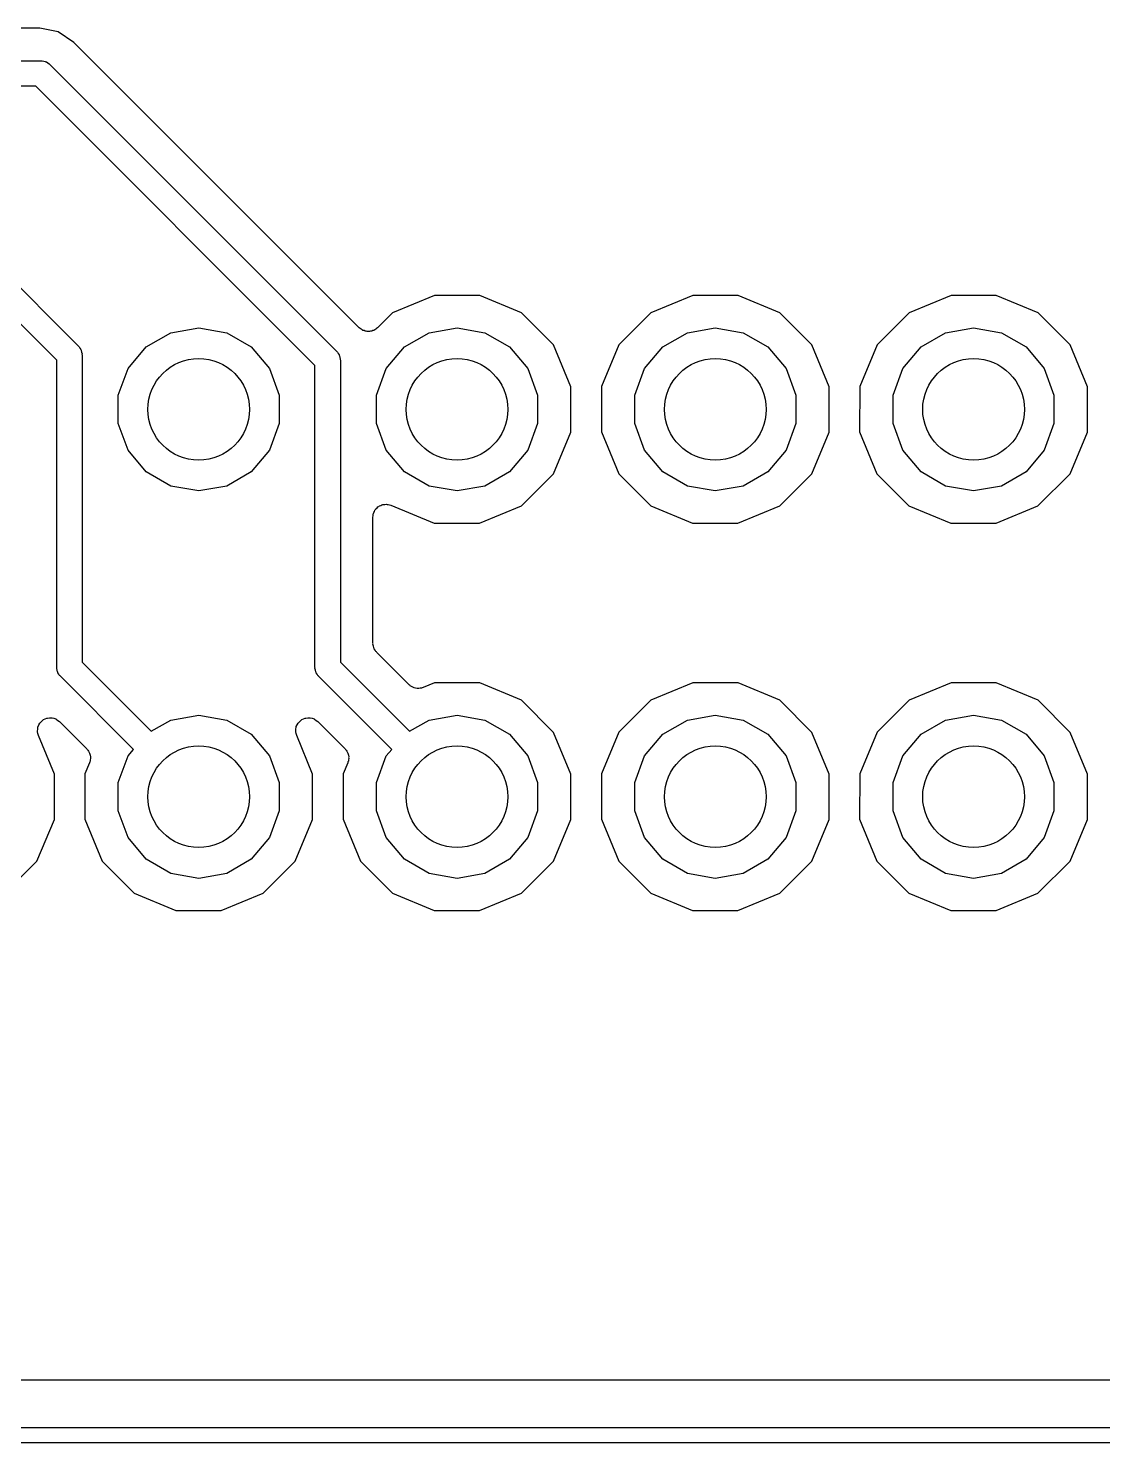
# Model space of a CAD drawing. Extents: x 25 to 125, y -125 to -25.
# Drawn here: x 43.59 to 54.16, y -125.08 to -111.16 of the extents above; entities that cross this region are included whole.
import ezdxf

# ---------------------------------------------------------------- set-up
doc = ezdxf.new("R2010")
doc.units = 0
doc.header["$MEASUREMENT"] = 0
doc.layers.add('BLACK', color=7, linetype='CONTINUOUS')

msp = doc.modelspace()

# ---------------------------------------------------------------- linework, layer by layer
at = {"layer": 'Black'}
for p, q in [((43.7009, -111.163), (40.3689, -111.163)), ((43.8827, -111.199), (43.7009, -111.163)), ((44.0369, -111.302), (43.8827, -111.199)), ((46.844, -114.109), (44.0369, -111.302)), ((40.1838, -111.483), (43.7134, -111.483)), ((43.7134, -111.483), (43.7188, -111.484)), ((43.7188, -111.484), (43.7243, -111.483)), ((43.7243, -111.483), (43.7401, -111.487)), ((43.7401, -111.487), (43.7562, -111.49)), ((43.7562, -111.49), (43.7609, -111.493)), ((43.7609, -111.493), (43.7662, -111.494)), ((43.7662, -111.494), (43.7796, -111.504)), ((43.7796, -111.504), (43.7937, -111.512)), ((43.7937, -111.512), (43.7973, -111.516)), ((43.7973, -111.516), (43.8018, -111.519)), ((43.8018, -111.519), (46.6212, -114.339)), ((43.6616, -111.733), (40.132, -111.733)), ((46.4078, -114.479), (43.6616, -111.733)), ((42.1762, -112.383), (44.0812, -114.288)), ((43.8678, -114.428), (42.036, -112.596)), ((47.5833, -113.791), (47.1715, -113.961)), ((48.0288, -113.791), (47.5833, -113.791)), ((48.4403, -113.962), (48.0288, -113.791)), ((50.1233, -113.791), (49.7115, -113.961)), ((50.5688, -113.791), (50.1233, -113.791)), ((50.9803, -113.962), (50.5688, -113.791)), ((52.6633, -113.791), (52.2515, -113.961)), ((53.1088, -113.791), (52.6633, -113.791)), ((53.5203, -113.962), (53.1088, -113.791)), ((47.1715, -113.961), (47.0235, -114.109)), ((48.7551, -114.278), (48.4403, -113.962)), ((49.7115, -113.961), (49.3961, -114.276)), ((51.2951, -114.278), (50.9803, -113.962)), ((52.2515, -113.961), (51.9361, -114.276)), ((53.8351, -114.278), (53.5203, -113.962)), ((44.7489, -114.296), (44.9904, -114.157)), ((44.9904, -114.157), (45.2651, -114.108)), ((45.2651, -114.108), (45.5397, -114.157)), ((45.5397, -114.157), (45.7813, -114.296)), ((46.853, -114.115), (46.844, -114.109)), ((46.8608, -114.123), (46.853, -114.115)), ((46.8709, -114.128), (46.8608, -114.123)), ((46.8801, -114.134), (46.8709, -114.128)), ((46.8908, -114.137), (46.8801, -114.134)), ((46.9008, -114.142), (46.8908, -114.137)), ((46.9119, -114.143), (46.9008, -114.142)), ((46.9227, -114.146), (46.9119, -114.143)), ((46.9337, -114.145), (46.9227, -114.146)), ((46.9447, -114.146), (46.9337, -114.145)), ((46.9555, -114.143), (46.9447, -114.146)), ((46.9666, -114.142), (46.9555, -114.143)), ((46.9766, -114.137), (46.9666, -114.142)), ((46.9873, -114.134), (46.9766, -114.137)), ((46.9965, -114.128), (46.9873, -114.134)), ((47.0066, -114.123), (46.9965, -114.128)), ((47.0144, -114.115), (47.0066, -114.123)), ((47.0235, -114.109), (47.0144, -114.115)), ((47.2889, -114.296), (47.5304, -114.157)), ((47.5304, -114.157), (47.8051, -114.108)), ((47.8051, -114.108), (48.0797, -114.157)), ((48.0797, -114.157), (48.3213, -114.296)), ((49.8289, -114.296), (50.0704, -114.157)), ((50.0704, -114.157), (50.3451, -114.108)), ((50.3451, -114.108), (50.6197, -114.157)), ((50.6197, -114.157), (50.8613, -114.296)), ((52.3689, -114.296), (52.6104, -114.157)), ((52.6104, -114.157), (52.8851, -114.108)), ((52.8851, -114.108), (53.1597, -114.157)), ((53.1597, -114.157), (53.4013, -114.296)), ((44.0812, -114.288), (44.0843, -114.292)), ((44.0843, -114.292), (44.0886, -114.296)), ((44.0886, -114.296), (44.0967, -114.31)), ((44.0967, -114.31), (44.1061, -114.323)), ((44.1061, -114.323), (44.1075, -114.329)), ((44.1075, -114.329), (44.1103, -114.333)), ((44.1103, -114.333), (44.1131, -114.35)), ((44.1131, -114.35), (44.1173, -114.365)), ((44.5696, -114.51), (44.7489, -114.296)), ((45.7813, -114.296), (45.9605, -114.51)), ((46.6212, -114.339), (46.6243, -114.343)), ((46.6243, -114.343), (46.6286, -114.347)), ((46.6286, -114.347), (46.6367, -114.361)), ((47.1096, -114.51), (47.2889, -114.296)), ((48.3213, -114.296), (48.5005, -114.51)), ((48.9253, -114.689), (48.7551, -114.278)), ((49.3961, -114.276), (49.2253, -114.687)), ((49.6496, -114.51), (49.8289, -114.296)), ((50.8613, -114.296), (51.0405, -114.51)), ((51.4653, -114.689), (51.2951, -114.278)), ((51.9361, -114.276), (51.7653, -114.687)), ((52.1896, -114.51), (52.3689, -114.296)), ((53.4013, -114.296), (53.5805, -114.51)), ((54.0053, -114.689), (53.8351, -114.278)), ((43.8678, -117.449), (43.8678, -114.428)), ((44.1173, -114.365), (44.1168, -114.371)), ((44.1168, -114.371), (44.1178, -114.376)), ((44.1178, -114.376), (44.1178, -117.397)), ((46.4078, -117.449), (46.4078, -114.479)), ((46.6367, -114.361), (46.6461, -114.374)), ((46.6461, -114.374), (46.6475, -114.379)), ((46.6475, -114.379), (46.6503, -114.384)), ((46.6503, -114.384), (46.6531, -114.4)), ((46.6531, -114.4), (46.6573, -114.416)), ((46.6573, -114.416), (46.6568, -114.422)), ((46.6568, -114.422), (46.6578, -114.427)), ((46.6578, -114.427), (46.6578, -117.397)), ((44.4742, -114.772), (44.5696, -114.51)), ((45.9605, -114.51), (46.0559, -114.772)), ((47.0142, -114.772), (47.1096, -114.51)), ((48.5005, -114.51), (48.5959, -114.772)), ((49.5542, -114.772), (49.6496, -114.51)), ((51.0405, -114.51), (51.1359, -114.772)), ((52.0942, -114.772), (52.1896, -114.51)), ((53.5805, -114.51), (53.6759, -114.772)), ((44.4742, -115.051), (44.4742, -114.772)), ((46.0559, -114.772), (46.0559, -115.051)), ((47.0142, -115.051), (47.0142, -114.772)), ((48.5959, -114.772), (48.5959, -115.051)), ((48.9249, -115.135), (48.9253, -114.689)), ((49.2253, -114.687), (49.2249, -115.133)), ((49.5542, -115.051), (49.5542, -114.772)), ((51.1359, -114.772), (51.1359, -115.051)), ((51.4649, -115.135), (51.4653, -114.689)), ((51.7653, -114.687), (51.7649, -115.133)), ((52.0942, -115.051), (52.0942, -114.772)), ((53.6759, -114.772), (53.6759, -115.051)), ((54.0049, -115.135), (54.0053, -114.689)), ((44.5696, -115.313), (44.4742, -115.051)), ((46.0559, -115.051), (45.9605, -115.313)), ((47.1096, -115.313), (47.0142, -115.051)), ((48.5959, -115.051), (48.5005, -115.313)), ((49.6496, -115.313), (49.5542, -115.051)), ((51.1359, -115.051), (51.0405, -115.313)), ((52.1896, -115.313), (52.0942, -115.051)), ((53.6759, -115.051), (53.5805, -115.313)), ((48.754, -115.546), (48.9249, -115.135)), ((49.2249, -115.133), (49.395, -115.545)), ((51.294, -115.546), (51.4649, -115.135)), ((51.7649, -115.133), (51.935, -115.545)), ((53.834, -115.546), (54.0049, -115.135)), ((44.7489, -115.526), (44.5696, -115.313)), ((45.9605, -115.313), (45.7813, -115.526)), ((47.2889, -115.526), (47.1096, -115.313)), ((48.5005, -115.313), (48.3213, -115.526)), ((49.8289, -115.526), (49.6496, -115.313)), ((51.0405, -115.313), (50.8613, -115.526)), ((52.3689, -115.526), (52.1896, -115.313)), ((53.5805, -115.313), (53.4013, -115.526)), ((44.9904, -115.666), (44.7489, -115.526)), ((45.7813, -115.526), (45.5397, -115.666)), ((47.5304, -115.666), (47.2889, -115.526)), ((48.3213, -115.526), (48.0797, -115.666)), ((48.4387, -115.861), (48.754, -115.546)), ((49.395, -115.545), (49.7098, -115.86)), ((50.0704, -115.666), (49.8289, -115.526)), ((50.8613, -115.526), (50.6197, -115.666)), ((50.9787, -115.861), (51.294, -115.546)), ((51.935, -115.545), (52.2498, -115.86)), ((52.6104, -115.666), (52.3689, -115.526)), ((53.4013, -115.526), (53.1597, -115.666)), ((53.5187, -115.861), (53.834, -115.546)), ((45.2651, -115.714), (44.9904, -115.666)), ((45.5397, -115.666), (45.2651, -115.714)), ((47.8051, -115.714), (47.5304, -115.666)), ((48.0797, -115.666), (47.8051, -115.714)), ((50.3451, -115.714), (50.0704, -115.666)), ((50.6197, -115.666), (50.3451, -115.714)), ((52.8851, -115.714), (52.6104, -115.666)), ((53.1597, -115.666), (52.8851, -115.714)), ((47.0075, -115.889), (47.0182, -115.88)), ((47.0182, -115.88), (47.0276, -115.87)), ((47.0276, -115.87), (47.0349, -115.866)), ((47.0349, -115.866), (47.0413, -115.861)), ((47.0413, -115.861), (47.0544, -115.856)), ((47.0544, -115.856), (47.0667, -115.85)), ((47.0667, -115.85), (47.0749, -115.848)), ((47.0749, -115.848), (47.0827, -115.846)), ((47.0827, -115.846), (47.0967, -115.846)), ((47.0967, -115.846), (47.1105, -115.844)), ((47.1105, -115.844), (47.1185, -115.846)), ((47.1185, -115.846), (47.1269, -115.846)), ((47.1269, -115.846), (47.1399, -115.85)), ((47.1399, -115.85), (47.1535, -115.853)), ((47.1535, -115.853), (47.5813, -116.031)), ((48.0269, -116.031), (48.4387, -115.861)), ((49.7098, -115.86), (50.1213, -116.031)), ((50.5669, -116.031), (50.9787, -115.861)), ((52.2498, -115.86), (52.6613, -116.031)), ((53.1069, -116.031), (53.5187, -115.861)), ((46.9778, -115.971), (46.9802, -115.957)), ((46.9778, -117.212), (46.9778, -115.971)), ((46.9802, -115.957), (46.9808, -115.943)), ((46.9808, -115.943), (46.984, -115.935)), ((46.984, -115.935), (46.9855, -115.927)), ((46.9855, -115.927), (46.9924, -115.915)), ((46.9924, -115.915), (46.9977, -115.902)), ((46.9977, -115.902), (47.0034, -115.896)), ((47.0034, -115.896), (47.0075, -115.889)), ((47.5813, -116.031), (48.0269, -116.031)), ((50.1213, -116.031), (50.5669, -116.031)), ((52.6613, -116.031), (53.1069, -116.031)), ((46.9788, -117.218), (46.9778, -117.212)), ((46.9783, -117.223), (46.9788, -117.218)), ((46.9826, -117.239), (46.9783, -117.223)), ((46.9855, -117.255), (46.9826, -117.239)), ((46.9883, -117.26), (46.9855, -117.255)), ((46.9897, -117.266), (46.9883, -117.26)), ((46.9992, -117.279), (46.9897, -117.266)), ((44.1178, -117.397), (44.7982, -118.078)), ((46.6578, -117.397), (47.3382, -118.078)), ((47.0075, -117.294), (46.9992, -117.279)), ((47.0118, -117.297), (47.0075, -117.294)), ((47.015, -117.302), (47.0118, -117.297)), ((47.3329, -117.62), (47.015, -117.302)), ((43.8688, -117.454), (43.8678, -117.449)), ((43.8683, -117.46), (43.8688, -117.454)), ((43.8725, -117.476), (43.8683, -117.46)), ((43.8753, -117.492), (43.8725, -117.476)), ((43.8781, -117.496), (43.8753, -117.492)), ((43.8795, -117.502), (43.8781, -117.496)), ((43.8889, -117.515), (43.8795, -117.502)), ((43.897, -117.529), (43.8889, -117.515)), ((43.9013, -117.533), (43.897, -117.529)), ((43.9044, -117.537), (43.9013, -117.533)), ((44.6231, -118.256), (43.9044, -117.537)), ((46.4088, -117.454), (46.4078, -117.449)), ((46.4083, -117.46), (46.4088, -117.454)), ((46.4125, -117.476), (46.4083, -117.46)), ((46.4153, -117.492), (46.4125, -117.476)), ((46.4181, -117.496), (46.4153, -117.492)), ((46.4195, -117.502), (46.4181, -117.496)), ((46.4289, -117.515), (46.4195, -117.502)), ((46.437, -117.529), (46.4289, -117.515)), ((46.4413, -117.533), (46.437, -117.529)), ((46.4444, -117.537), (46.4413, -117.533)), ((47.1631, -118.256), (46.4444, -117.537)), ((47.3397, -117.625), (47.3329, -117.62)), ((47.3453, -117.631), (47.3397, -117.625)), ((47.3576, -117.637), (47.3453, -117.631)), ((47.369, -117.645), (47.3576, -117.637)), ((47.3771, -117.647), (47.369, -117.645)), ((47.3844, -117.651), (47.3771, -117.647)), ((47.3982, -117.653), (47.3844, -117.651)), ((47.4117, -117.656), (47.3982, -117.653)), ((47.4199, -117.656), (47.4117, -117.656)), ((47.4281, -117.657), (47.4199, -117.656)), ((47.4417, -117.654), (47.4281, -117.657)), ((47.4556, -117.653), (47.4417, -117.654)), ((47.4631, -117.649), (47.4556, -117.653)), ((47.4712, -117.647), (47.4631, -117.649)), ((47.5833, -117.601), (47.4712, -117.647)), ((48.0288, -117.601), (47.5833, -117.601)), ((48.4403, -117.772), (48.0288, -117.601)), ((50.1233, -117.601), (49.7115, -117.771)), ((50.5688, -117.601), (50.1233, -117.601)), ((50.9803, -117.772), (50.5688, -117.601)), ((52.6633, -117.601), (52.2515, -117.771)), ((53.1088, -117.601), (52.6633, -117.601)), ((53.5203, -117.772), (53.1088, -117.601)), ((48.7551, -118.088), (48.4403, -117.772)), ((49.7115, -117.771), (49.3961, -118.086)), ((51.2951, -118.088), (50.9803, -117.772)), ((52.2515, -117.771), (51.9361, -118.086)), ((53.8351, -118.088), (53.5203, -117.772)), ((43.719, -117.98), (43.7326, -117.967)), ((43.7326, -117.967), (43.7352, -117.965)), ((43.7352, -117.965), (43.7373, -117.963)), ((43.7373, -117.963), (43.7552, -117.956)), ((43.7552, -117.956), (43.7726, -117.948)), ((43.7726, -117.948), (43.7754, -117.948)), ((43.7754, -117.948), (43.7781, -117.947)), ((43.7781, -117.947), (43.7974, -117.946)), ((43.7974, -117.946), (43.8165, -117.944)), ((43.8165, -117.944), (43.8193, -117.945)), ((43.8193, -117.945), (43.8222, -117.945)), ((43.8222, -117.945), (43.8405, -117.95)), ((43.8405, -117.95), (43.8591, -117.955)), ((43.8591, -117.955), (43.8615, -117.957)), ((43.8615, -117.957), (43.8642, -117.958)), ((43.8642, -117.958), (43.8795, -117.97)), ((43.8795, -117.97), (43.8953, -117.981)), ((44.7982, -118.078), (44.9904, -117.967)), ((44.9904, -117.967), (45.2651, -117.918)), ((45.2651, -117.918), (45.5397, -117.967)), ((45.5397, -117.967), (45.7813, -118.106)), ((46.259, -117.98), (46.2726, -117.967)), ((46.2726, -117.967), (46.2752, -117.965)), ((46.2752, -117.965), (46.2773, -117.963)), ((46.2773, -117.963), (46.2952, -117.956)), ((46.2952, -117.956), (46.3126, -117.948)), ((46.3126, -117.948), (46.3154, -117.948)), ((46.3154, -117.948), (46.3181, -117.947)), ((46.3181, -117.947), (46.3374, -117.946)), ((46.3374, -117.946), (46.3565, -117.944)), ((46.3565, -117.944), (46.3593, -117.945)), ((46.3593, -117.945), (46.3622, -117.945)), ((46.3622, -117.945), (46.3805, -117.95)), ((46.3805, -117.95), (46.3991, -117.955)), ((46.3991, -117.955), (46.4015, -117.957)), ((46.4015, -117.957), (46.4042, -117.958)), ((46.4042, -117.958), (46.4195, -117.97)), ((46.4195, -117.97), (46.4353, -117.981)), ((47.3382, -118.078), (47.5304, -117.967)), ((47.5304, -117.967), (47.8051, -117.918)), ((47.8051, -117.918), (48.0797, -117.967)), ((48.0797, -117.967), (48.3213, -118.106)), ((49.8289, -118.106), (50.0704, -117.967)), ((50.0704, -117.967), (50.3451, -117.918)), ((50.3451, -117.918), (50.6197, -117.967)), ((50.6197, -117.967), (50.8613, -118.106)), ((52.3689, -118.106), (52.6104, -117.967)), ((52.6104, -117.967), (52.8851, -117.918)), ((52.8851, -117.918), (53.1597, -117.967)), ((53.1597, -117.967), (53.4013, -118.106)), ((43.6786, -118.076), (43.6811, -118.057)), ((43.6792, -118.079), (43.6786, -118.076)), ((43.679, -118.082), (43.6792, -118.079)), ((43.6839, -118.1), (43.679, -118.082)), ((43.6811, -118.057), (43.6828, -118.038)), ((43.6828, -118.038), (43.684, -118.035)), ((43.6881, -118.119), (43.6839, -118.1)), ((43.684, -118.035), (43.6844, -118.032)), ((43.6844, -118.032), (43.6933, -118.015)), ((43.6933, -118.015), (43.7014, -117.998)), ((43.7014, -117.998), (43.7035, -117.996)), ((43.7035, -117.996), (43.7048, -117.993)), ((43.7048, -117.993), (43.719, -117.98)), ((43.8953, -117.981), (44.1635, -118.249)), ((45.7813, -118.106), (45.9605, -118.32)), ((46.2186, -118.076), (46.2211, -118.057)), ((46.2192, -118.079), (46.2186, -118.076)), ((46.219, -118.082), (46.2192, -118.079)), ((46.2239, -118.1), (46.219, -118.082)), ((46.2211, -118.057), (46.2228, -118.038)), ((46.2228, -118.038), (46.224, -118.035)), ((46.2281, -118.119), (46.2239, -118.1)), ((46.224, -118.035), (46.2244, -118.032)), ((46.2244, -118.032), (46.2333, -118.015)), ((46.2333, -118.015), (46.2414, -117.998)), ((46.2414, -117.998), (46.2435, -117.996)), ((46.2435, -117.996), (46.2448, -117.993)), ((46.2448, -117.993), (46.259, -117.98)), ((46.4353, -117.981), (46.7035, -118.249)), ((48.3213, -118.106), (48.5005, -118.32)), ((48.9253, -118.499), (48.7551, -118.088)), ((49.3961, -118.086), (49.2253, -118.497)), ((49.6496, -118.32), (49.8289, -118.106)), ((50.8613, -118.106), (51.0405, -118.32)), ((51.4653, -118.499), (51.2951, -118.088)), ((51.9361, -118.086), (51.7653, -118.497)), ((52.1896, -118.32), (52.3689, -118.106)), ((53.4013, -118.106), (53.5805, -118.32)), ((54.0053, -118.499), (53.8351, -118.088)), ((43.8453, -118.499), (43.6881, -118.119)), ((44.1635, -118.249), (44.1683, -118.256)), ((46.3853, -118.499), (46.2281, -118.119)), ((46.7035, -118.249), (46.7083, -118.256)), ((44.1909, -118.387), (44.1453, -118.497)), ((44.1683, -118.256), (44.1745, -118.262)), ((44.1745, -118.262), (44.1808, -118.274)), ((44.1808, -118.274), (44.1888, -118.285)), ((44.1888, -118.285), (44.1909, -118.293)), ((44.1909, -118.293), (44.1948, -118.301)), ((44.1928, -118.379), (44.1909, -118.387)), ((44.1963, -118.372), (44.1928, -118.379)), ((44.1948, -118.301), (44.1966, -118.314)), ((44.1975, -118.358), (44.1963, -118.372)), ((44.1966, -118.314), (44.2002, -118.328)), ((44.2005, -118.344), (44.1975, -118.358)), ((44.2002, -118.328), (44.1994, -118.336)), ((44.1994, -118.336), (44.2005, -118.344)), ((44.4742, -118.582), (44.5696, -118.32)), ((44.5696, -118.32), (44.6231, -118.256)), ((45.9605, -118.32), (46.0559, -118.582)), ((46.7309, -118.387), (46.6853, -118.497)), ((46.7083, -118.256), (46.7145, -118.262)), ((46.7145, -118.262), (46.7208, -118.274)), ((46.7208, -118.274), (46.7288, -118.285)), ((46.7288, -118.285), (46.7309, -118.293)), ((46.7309, -118.293), (46.7348, -118.301)), ((46.7328, -118.379), (46.7309, -118.387)), ((46.7363, -118.372), (46.7328, -118.379)), ((46.7348, -118.301), (46.7366, -118.314)), ((46.7375, -118.358), (46.7363, -118.372)), ((46.7366, -118.314), (46.7402, -118.328)), ((46.7405, -118.344), (46.7375, -118.358)), ((46.7402, -118.328), (46.7394, -118.336)), ((46.7394, -118.336), (46.7405, -118.344)), ((47.0142, -118.582), (47.1096, -118.32)), ((47.1096, -118.32), (47.1631, -118.256)), ((48.5005, -118.32), (48.5959, -118.582)), ((49.5542, -118.582), (49.6496, -118.32)), ((51.0405, -118.32), (51.1359, -118.582)), ((52.0942, -118.582), (52.1896, -118.32)), ((53.5805, -118.32), (53.6759, -118.582)), ((43.8449, -118.945), (43.8453, -118.499)), ((44.1453, -118.497), (44.1449, -118.943)), ((46.3849, -118.945), (46.3853, -118.499)), ((46.6853, -118.497), (46.6849, -118.943)), ((48.9249, -118.945), (48.9253, -118.499)), ((49.2253, -118.497), (49.2249, -118.943)), ((51.4649, -118.945), (51.4653, -118.499)), ((51.7653, -118.497), (51.7649, -118.943)), ((54.0049, -118.945), (54.0053, -118.499)), ((44.4742, -118.861), (44.4742, -118.582)), ((46.0559, -118.582), (46.0559, -118.861)), ((47.0142, -118.861), (47.0142, -118.582)), ((48.5959, -118.582), (48.5959, -118.861)), ((49.5542, -118.861), (49.5542, -118.582)), ((51.1359, -118.582), (51.1359, -118.861)), ((52.0942, -118.861), (52.0942, -118.582)), ((53.6759, -118.582), (53.6759, -118.861)), ((43.674, -119.356), (43.8449, -118.945)), ((44.1449, -118.943), (44.315, -119.355)), ((44.5696, -119.123), (44.4742, -118.861)), ((46.0559, -118.861), (45.9605, -119.123)), ((46.214, -119.356), (46.3849, -118.945)), ((46.6849, -118.943), (46.855, -119.355)), ((47.1096, -119.123), (47.0142, -118.861)), ((48.5959, -118.861), (48.5005, -119.123)), ((48.754, -119.356), (48.9249, -118.945)), ((49.2249, -118.943), (49.395, -119.355)), ((49.6496, -119.123), (49.5542, -118.861)), ((51.1359, -118.861), (51.0405, -119.123)), ((51.294, -119.356), (51.4649, -118.945)), ((51.7649, -118.943), (51.935, -119.355)), ((52.1896, -119.123), (52.0942, -118.861)), ((53.6759, -118.861), (53.5805, -119.123)), ((53.834, -119.356), (54.0049, -118.945)), ((44.7489, -119.336), (44.5696, -119.123)), ((45.9605, -119.123), (45.7813, -119.336)), ((47.2889, -119.336), (47.1096, -119.123)), ((48.5005, -119.123), (48.3213, -119.336)), ((49.8289, -119.336), (49.6496, -119.123)), ((51.0405, -119.123), (50.8613, -119.336)), ((52.3689, -119.336), (52.1896, -119.123)), ((53.5805, -119.123), (53.4013, -119.336)), ((43.3587, -119.671), (43.674, -119.356)), ((44.315, -119.355), (44.6298, -119.67)), ((44.9904, -119.476), (44.7489, -119.336)), ((45.7813, -119.336), (45.5397, -119.476)), ((45.8987, -119.671), (46.214, -119.356)), ((46.855, -119.355), (47.1698, -119.67)), ((47.5304, -119.476), (47.2889, -119.336)), ((48.3213, -119.336), (48.0797, -119.476)), ((48.4387, -119.671), (48.754, -119.356)), ((49.395, -119.355), (49.7098, -119.67)), ((50.0704, -119.476), (49.8289, -119.336)), ((50.8613, -119.336), (50.6197, -119.476)), ((50.9787, -119.671), (51.294, -119.356)), ((51.935, -119.355), (52.2498, -119.67)), ((52.6104, -119.476), (52.3689, -119.336)), ((53.4013, -119.336), (53.1597, -119.476)), ((53.5187, -119.671), (53.834, -119.356)), ((45.2651, -119.524), (44.9904, -119.476)), ((45.5397, -119.476), (45.2651, -119.524)), ((47.8051, -119.524), (47.5304, -119.476)), ((48.0797, -119.476), (47.8051, -119.524)), ((50.3451, -119.524), (50.0704, -119.476)), ((50.6197, -119.476), (50.3451, -119.524)), ((52.8851, -119.524), (52.6104, -119.476)), ((53.1597, -119.476), (52.8851, -119.524)), ((44.6298, -119.67), (45.0413, -119.841)), ((45.4869, -119.841), (45.8987, -119.671)), ((47.1698, -119.67), (47.5813, -119.841)), ((48.0269, -119.841), (48.4387, -119.671)), ((49.7098, -119.67), (50.1213, -119.841)), ((50.5669, -119.841), (50.9787, -119.671)), ((52.2498, -119.67), (52.6613, -119.841)), ((53.1069, -119.841), (53.5187, -119.671)), ((45.0413, -119.841), (45.4869, -119.841)), ((47.5813, -119.841), (48.0269, -119.841)), ((50.1213, -119.841), (50.5669, -119.841)), ((52.6613, -119.841), (53.1069, -119.841)), ((124.333, -124.46), (25.527, -124.46)), ((25.075, -124.925), (124.925, -124.925)), ((125, -125.075), (25, -125.075))]:
    msp.add_line(p, q, dxfattribs=at)
for centre in [(45.2651, -114.911), (45.2651, -114.911), (47.8051, -114.911), (47.8051, -114.911), (50.3451, -114.911), (50.3451, -114.911), (52.8851, -114.911), (52.8851, -114.911), (45.2651, -118.721), (45.2651, -118.721), (47.8051, -118.721), (47.8051, -118.721), (50.3451, -118.721), (50.3451, -118.721), (52.8851, -118.721), (52.8851, -118.721)]:
    msp.add_circle(centre, 0.5, dxfattribs=at)

doc.saveas('drawing.dxf')
